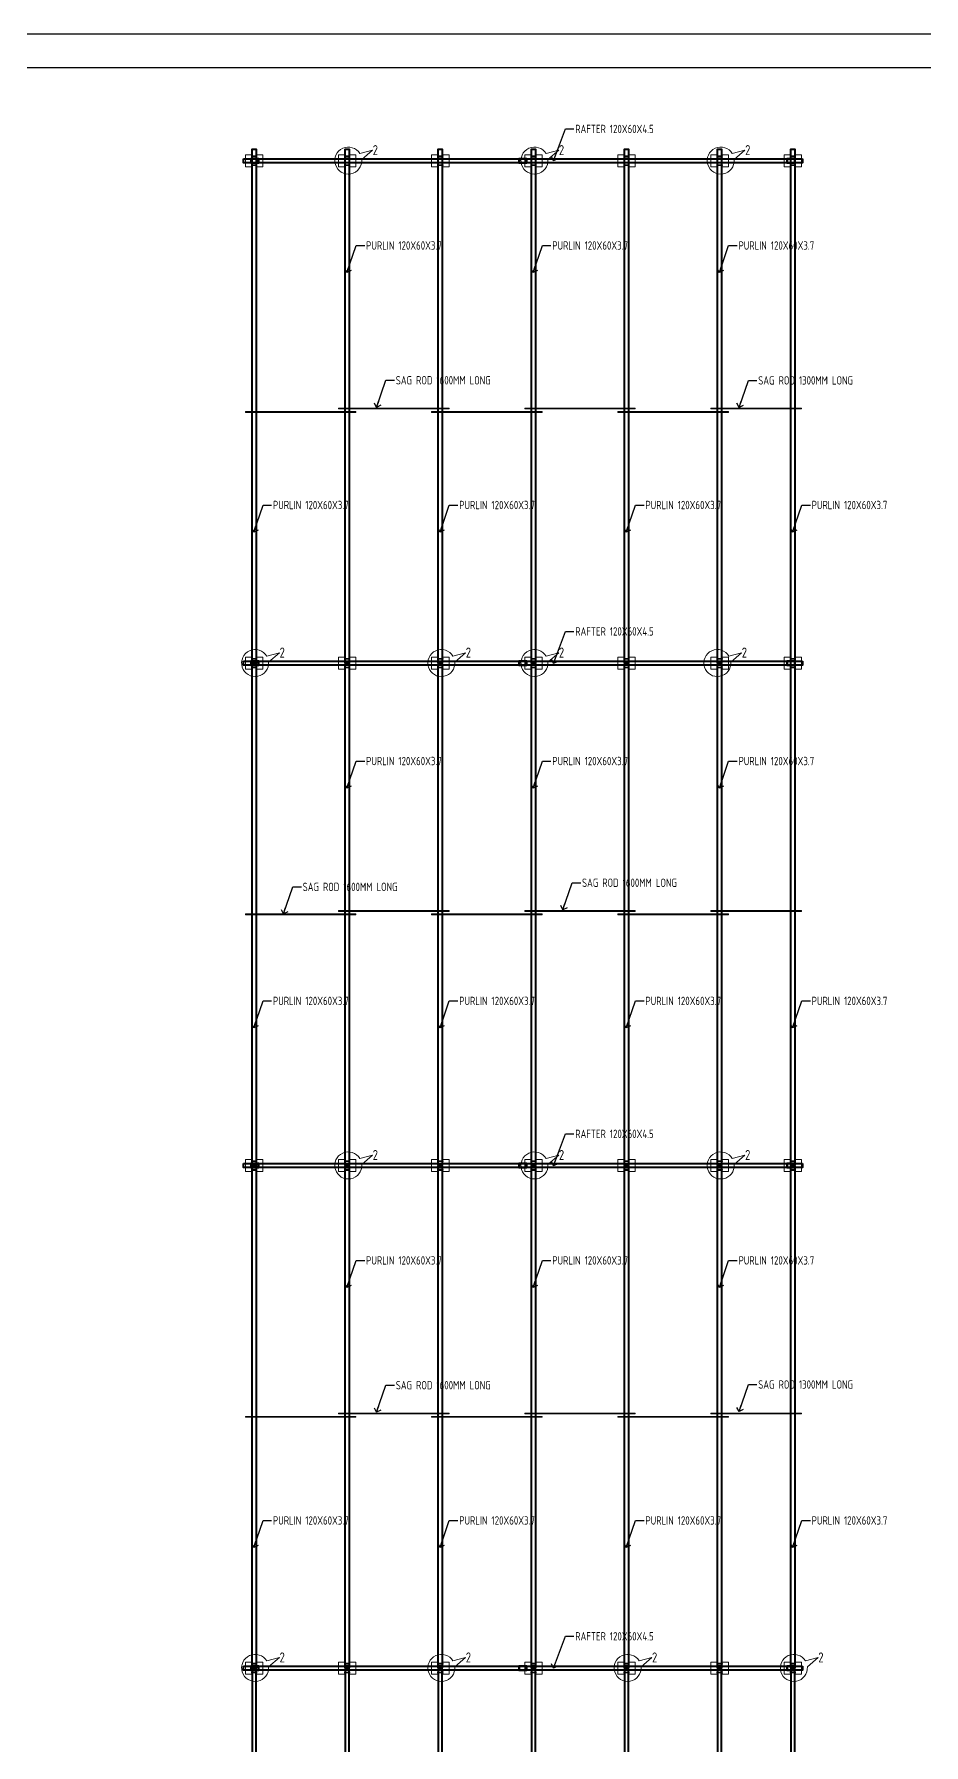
# Model space of a CAD drawing. Header units: millimetres. Extents: x 3470347 to 5996549, y -3470518 to 17149644.
# Drawn here: x 4261065 to 4274340, y 6962905 to 6988439 of the extents above; entities that cross this region are included whole.
import ezdxf

# ---------------------------------------------------------------- set-up
doc = ezdxf.new("R2010")
doc.units = ezdxf.units.MM
doc.header["$MEASUREMENT"] = 0
doc.layers.get('0').update_dxf_attribs({"linetype": 'CONTINUOUS', "lineweight": 25})
for name, color, linetype, lineweight in [('channnel', 2, 'CONTINUOUS', 15), ('rRCC 1', 3, 'CONTINUOUS', 25), ('rSHEET', 2, 'CONTINUOUS', 30), ('rTEXT 5', 6, 'CONTINUOUS', 40)]:
    doc.layers.add(name, color=color, linetype=linetype, lineweight=lineweight)
doc.styles.add('DIM', font='geniso.shx', dxfattribs={"width": 0.85})
doc.dimstyles.new('ST-100', dxfattribs={"dimscale": 100, "dimtxt": 7, "dimasz": 5, "dimexe": 0.18, "dimexo": 0.0625, "dimgap": 0.2, "dimtad": 0, "dimdec": 0, "dimzin": 0, "dimdsep": 46, "dimtxsty": 'DIM', "dimblk": 'OPEN90', "dimcen": 0.09, "dimclrd": 256, "dimclrt": 7, "dimadec": 0, "dimazin": 0, "dimtfac": 1, "dimtdec": 0, "dimtofl": 0, "dimtmove": 0, "dimatfit": 3, "dimldrblk": 'OPEN90', "dimfxl": 1, "dimtolj": 1, "dimtzin": 0, "dimlwd": -1, "dimarcsym": 0})

# ---------------------------------------------------------------- blocks, each defined once
blk = doc.blocks.new('IS')
at = {"layer": 'channnel', "color": 7, "linetype": 'ByBlock'}
for p, q in [((100, -15), (90, -15)), ((100, -25), (90, -25)), ((100, -35), (90, -35)), ((100, -50), (90, -50)), ((100, -60), (90, -60)), ((100, -70), (90, -70)), ((100, -110), (90, -110)), ((100, -120), (90, -120)), ((100, -130), (90, -130)), ((100, -145), (90, -145)), ((100, -155), (90, -155)), ((100, -165), (90, -165)), ((100, -19), (160, -19)), ((100, -31), (160, -31)), ((100, -54), (160, -54)), ((100, -66), (160, -66)), ((100, -114), (160, -114)), ((100, -126), (160, -126)), ((100, -149), (160, -149)), ((100, -161), (160, -161)), ((160, -15), (170, -15)), ((160, -25), (170, -25)), ((160, -35), (170, -35)), ((160, -50), (170, -50)), ((160, -60), (170, -60)), ((160, -70), (170, -70)), ((160, -110), (170, -110)), ((160, -120), (170, -120)), ((160, -130), (170, -130)), ((160, -145), (170, -145)), ((160, -155), (170, -155)), ((160, -165), (170, -165))]:
    blk.add_line(p, q, dxfattribs=at)
for points in [[(0, -180), (100, -180), (100, 0), (0, 0)], [(260, -180), (160, -180), (160, 0), (260, 0)]]:
    blk.add_lwpolyline(points, close=True, dxfattribs=at)
for centre, start, end in [((115, -20), 168.5788, 191.4212), ((115, -30), 168.5788, 191.4212), ((115, -55), 168.5788, 191.4212), ((115, -65), 168.5788, 191.4212), ((115, -115), 168.5788, 191.4212), ((115, -125), 168.5788, 191.4212), ((115, -150), 168.5788, 191.4212), ((115, -160), 168.5788, 191.4212), ((145, -20), 348.5788, 11.4212), ((145, -30), 348.5788, 11.4212), ((145, -55), 348.5788, 11.4212), ((145, -65), 348.5788, 11.4212), ((145, -115), 348.5788, 11.4212), ((145, -125), 348.5788, 11.4212), ((145, -150), 348.5788, 11.4212), ((145, -160), 348.5788, 11.4212)]:
    blk.add_arc(centre, 25.3, start, end, dxfattribs=at)
blk = doc.blocks.new('_Open90')
at = {"color": 0, "linetype": 'ByBlock', "lineweight": -2}
for p, q in [((0, 0), (-1, 0)), ((-0.5, 0.5), (0, 0)), ((0, 0), (-0.5, -0.5))]:
    blk.add_line(p, q, dxfattribs=at)

msp = doc.modelspace()

# ---------------------------------------------------------------- hatches: boundary and pattern name
at = {"layer": 'rRCC 1', "true_color": 0x2776bb}
h = msp.add_hatch(color=152, dxfattribs=at)
h.dxf.hatch_style = 1
h.paths.add_polyline_path([(4264418.44, 6986580.77), (4264298.44, 6986580.77), (4264298.44, 6986520.77), (4264418.44, 6986520.77)])
h.paths.add_polyline_path([(4264413.94, 6986576.27), (4264413.94, 6986525.27), (4264302.94, 6986525.27), (4264302.94, 6986576.27)], flags=16)
h = msp.add_hatch(color=152, dxfattribs=at)
h.dxf.hatch_style = 1
h.paths.add_polyline_path([(4268418.44, 6986580.77), (4268298.44, 6986580.77), (4268298.44, 6986520.77), (4268418.44, 6986520.77)])
h.paths.add_polyline_path([(4268413.94, 6986576.27), (4268413.94, 6986525.27), (4268302.94, 6986525.27), (4268302.94, 6986576.27)], flags=16)
h = msp.add_hatch(color=152, dxfattribs=at)
h.dxf.hatch_style = 1
h.paths.add_polyline_path([(4272418.44, 6986580.77), (4272298.44, 6986580.77), (4272298.44, 6986520.77), (4272418.44, 6986520.77)])
h.paths.add_polyline_path([(4272413.94, 6986576.27), (4272413.94, 6986525.27), (4272302.94, 6986525.27), (4272302.94, 6986576.27)], flags=16)
at = {"layer": 'rRCC 1', "true_color": 0x2776bb, "transparency": 33554559}
h = msp.add_hatch(color=152, dxfattribs=at)
h.dxf.hatch_style = 1
h.paths.add_polyline_path([(4264298.44, 6979080.77), (4264298.44, 6979020.77), (4264418.44, 6979020.77), (4264418.44, 6979080.77)])
h.paths.add_polyline_path([(4264413.94, 6979076.27), (4264413.94, 6979025.27), (4264302.94, 6979025.27), (4264302.94, 6979076.27)], flags=16)
h = msp.add_hatch(color=152, dxfattribs=at)
h.dxf.hatch_style = 1
h.paths.add_polyline_path([(4268298.44, 6979080.77), (4268298.44, 6979020.77), (4268418.44, 6979020.77), (4268418.44, 6979080.77)])
h.paths.add_polyline_path([(4268413.94, 6979076.27), (4268413.94, 6979025.27), (4268302.94, 6979025.27), (4268302.94, 6979076.27)], flags=16)
h = msp.add_hatch(color=152, dxfattribs=at)
h.dxf.hatch_style = 1
h.paths.add_polyline_path([(4272298.44, 6979080.77), (4272298.44, 6979020.77), (4272418.44, 6979020.77), (4272418.44, 6979080.77)])
h.paths.add_polyline_path([(4272413.94, 6979076.27), (4272413.94, 6979025.27), (4272302.94, 6979025.27), (4272302.94, 6979076.27)], flags=16)
h = msp.add_hatch(color=152, dxfattribs=at)
h.dxf.hatch_style = 1
h.paths.add_polyline_path([(4264298.44, 6971580.77), (4264298.44, 6971520.77), (4264418.44, 6971520.77), (4264418.44, 6971580.77)])
h.paths.add_polyline_path([(4264413.94, 6971576.27), (4264413.94, 6971525.27), (4264302.94, 6971525.27), (4264302.94, 6971576.27)], flags=16)
h = msp.add_hatch(color=152, dxfattribs=at)
h.dxf.hatch_style = 1
h.paths.add_polyline_path([(4268298.44, 6971580.77), (4268298.44, 6971520.77), (4268418.44, 6971520.77), (4268418.44, 6971580.77)])
h.paths.add_polyline_path([(4268413.94, 6971576.27), (4268413.94, 6971525.27), (4268302.94, 6971525.27), (4268302.94, 6971576.27)], flags=16)
h = msp.add_hatch(color=152, dxfattribs=at)
h.dxf.hatch_style = 1
h.paths.add_polyline_path([(4272298.44, 6971580.77), (4272298.44, 6971520.77), (4272418.44, 6971520.77), (4272418.44, 6971580.77)])
h.paths.add_polyline_path([(4272413.94, 6971576.27), (4272413.94, 6971525.27), (4272302.94, 6971525.27), (4272302.94, 6971576.27)], flags=16)
h = msp.add_hatch(color=152, dxfattribs=at)
h.dxf.hatch_style = 1
h.paths.add_polyline_path([(4264298.44, 6964080.77), (4264298.44, 6964020.77), (4264418.44, 6964020.77), (4264418.44, 6964080.77)])
h.paths.add_polyline_path([(4264413.94, 6964076.27), (4264413.94, 6964025.27), (4264302.94, 6964025.27), (4264302.94, 6964076.27)], flags=16)
h = msp.add_hatch(color=152, dxfattribs=at)
h.dxf.hatch_style = 1
h.paths.add_polyline_path([(4268298.44, 6964080.77), (4268298.44, 6964020.77), (4268418.44, 6964020.77), (4268418.44, 6964080.77)])
h.paths.add_polyline_path([(4268413.94, 6964076.27), (4268413.94, 6964025.27), (4268302.94, 6964025.27), (4268302.94, 6964076.27)], flags=16)
h = msp.add_hatch(color=152, dxfattribs=at)
h.dxf.hatch_style = 1
h.paths.add_polyline_path([(4272298.44, 6964080.77), (4272298.44, 6964020.77), (4272418.44, 6964020.77), (4272418.44, 6964080.77)])
h.paths.add_polyline_path([(4272413.94, 6964076.27), (4272413.94, 6964025.27), (4272302.94, 6964025.27), (4272302.94, 6964076.27)], flags=16)

# ---------------------------------------------------------------- linework, layer by layer
at = {"layer": 'channnel', "color": 7, "linetype": 'ByBlock'}
for points in [[(4265953.27, 6986567.35), (4266114.06, 6986706.21), (4265925.17, 6986656.58, 8.51755359), (4265953.27, 6986567.35)], [(4268732.28, 6986567.35), (4268893.07, 6986706.21), (4268704.18, 6986656.58, 8.51755359), (4268732.28, 6986567.35)], [(4271511.29, 6986567.35), (4271672.07, 6986706.21), (4271483.18, 6986656.58, 8.51755359), (4271511.29, 6986567.35)], [(4264563.77, 6979067.35), (4264724.56, 6979206.21), (4264535.67, 6979156.58, 8.51755359), (4264563.77, 6979067.35)], [(4267342.78, 6979067.35), (4267503.57, 6979206.21), (4267314.67, 6979156.58, 8.51755359), (4267342.78, 6979067.35)], [(4268732.28, 6979067.35), (4268893.07, 6979206.21), (4268704.18, 6979156.58, 8.51755359), (4268732.28, 6979067.35)], [(4271461.29, 6979067.35), (4271622.07, 6979206.21), (4271433.18, 6979156.58, 8.51755359), (4271461.29, 6979067.35)], [(4265953.27, 6971567.35), (4266114.06, 6971706.21), (4265925.17, 6971656.58, 8.51755359), (4265953.27, 6971567.35)], [(4268732.28, 6971567.35), (4268893.07, 6971706.21), (4268704.18, 6971656.58, 8.51755359), (4268732.28, 6971567.35)], [(4271511.29, 6971567.35), (4271672.07, 6971706.21), (4271483.18, 6971656.58, 8.51755359), (4271511.29, 6971567.35)], [(4264563.77, 6964067.35), (4264724.56, 6964206.21), (4264535.67, 6964156.58, 8.51755359), (4264563.77, 6964067.35)], [(4267342.78, 6964067.35), (4267503.57, 6964206.21), (4267314.67, 6964156.58, 8.51755359), (4267342.78, 6964067.35)], [(4270121.78, 6964067.35), (4270282.57, 6964206.21), (4270093.68, 6964156.58, 8.51755359), (4270121.78, 6964067.35)], [(4272603.04, 6964067.35), (4272763.83, 6964206.21), (4272574.93, 6964156.58, 8.51755359), (4272603.04, 6964067.35)]]:
    msp.add_lwpolyline(points, format="xyb", dxfattribs=at)
at = {"layer": 'channnel', "color": 4, "linetype": 'ByBlock'}
for points in [[(4264216.59, 6982794.77), (4265866.09, 6982794.77), (4265866.09, 6982806.77), (4264216.59, 6982806.77)], [(4265606.09, 6982844.77), (4267255.59, 6982844.77), (4267255.59, 6982856.77), (4265606.09, 6982856.77)], [(4266995.59, 6982794.77), (4268645.09, 6982794.77), (4268645.09, 6982806.77), (4266995.59, 6982806.77)], [(4268385.09, 6982844.77), (4270034.6, 6982844.77), (4270034.6, 6982856.77), (4268385.09, 6982856.77)], [(4269774.6, 6982794.77), (4271424.1, 6982794.77), (4271424.1, 6982806.77), (4269774.6, 6982806.77)], [(4271164.1, 6982844.77), (4272515.6, 6982844.77), (4272515.6, 6982856.77), (4271164.1, 6982856.77)], [(4264216.59, 6975294.77), (4265866.09, 6975294.77), (4265866.09, 6975306.77), (4264216.59, 6975306.77)], [(4265606.09, 6975344.77), (4267255.59, 6975344.77), (4267255.59, 6975356.77), (4265606.09, 6975356.77)], [(4266995.59, 6975294.77), (4268645.09, 6975294.77), (4268645.09, 6975306.77), (4266995.59, 6975306.77)], [(4268385.09, 6975344.77), (4270034.6, 6975344.77), (4270034.6, 6975356.77), (4268385.09, 6975356.77)], [(4269774.6, 6975294.77), (4271424.1, 6975294.77), (4271424.1, 6975306.77), (4269774.6, 6975306.77)], [(4271164.1, 6975344.77), (4272515.6, 6975344.77), (4272515.6, 6975356.77), (4271164.1, 6975356.77)], [(4264216.59, 6967794.77), (4265866.09, 6967794.77), (4265866.09, 6967806.77), (4264216.59, 6967806.77)], [(4265606.09, 6967844.77), (4267255.59, 6967844.77), (4267255.59, 6967856.77), (4265606.09, 6967856.77)], [(4266995.59, 6967794.77), (4268645.09, 6967794.77), (4268645.09, 6967806.77), (4266995.59, 6967806.77)], [(4268385.09, 6967844.77), (4270034.6, 6967844.77), (4270034.6, 6967856.77), (4268385.09, 6967856.77)], [(4269774.6, 6967794.77), (4271424.1, 6967794.77), (4271424.1, 6967806.77), (4269774.6, 6967806.77)], [(4271164.1, 6967844.77), (4272515.6, 6967844.77), (4272515.6, 6967856.77), (4271164.1, 6967856.77)]]:
    msp.add_lwpolyline(points, close=True, dxfattribs=at)
at = {"layer": 'rSHEET'}
msp.add_lwpolyline([(4247790.22, 6988439.16), (4247790.22, 6935570.49), (4285172.15, 6935570.49), (4285172.15, 6988439.16)], close=True, dxfattribs=at)
msp.add_lwpolyline([(4248292.78, 6987558.02), (4248292.78, 6936451.63, 0.41421356), (4248670.42, 6936074), (4284291.94, 6936074, 0.41421356), (4284669.58, 6936451.63), (4284669.58, 6987558.02, 0.41421356), (4284291.94, 6987935.65), (4248670.42, 6987935.65, 0.41421356)], format="xyb", close=True, dxfattribs=at)
at = {"layer": 'rTEXT 5', "color": 3}
for p, q in [((4264186.01, 6986580.77), (4272530.21, 6986580.77)), ((4264186.01, 6979080.77), (4272530.21, 6979080.77)), ((4264186.01, 6971580.77), (4272530.21, 6971580.77)), ((4264186.01, 6964080.77), (4272530.21, 6964080.77))]:
    msp.add_line(p, q, dxfattribs=at)
for points in [[(4272530.21, 6986580.77), (4272530.21, 6986520.77), (4264186.01, 6986520.77), (4264186.01, 6986580.77)], [(4272530.21, 6979080.77), (4272530.21, 6979020.77), (4264186.01, 6979020.77), (4264186.01, 6979080.77)], [(4272530.21, 6971580.77), (4272530.21, 6971520.77), (4264186.01, 6971520.77), (4264186.01, 6971580.77)], [(4272530.21, 6964080.77), (4272530.21, 6964020.77), (4264186.01, 6964020.77), (4264186.01, 6964080.77)]]:
    msp.add_lwpolyline(points, dxfattribs=at)
at = {"layer": 'rTEXT 5'}
for points in [[(4264298.44, 6986520.77), (4264418.44, 6986520.77), (4264418.44, 6986580.77), (4264298.44, 6986580.77)], [(4264302.94, 6986525.27), (4264413.94, 6986525.27), (4264413.94, 6986576.27), (4264302.94, 6986576.27)], [(4264316.59, 6979055.77), (4264316.59, 6986723.2), (4264376.59, 6986723.2), (4264376.59, 6979055.77)], [(4265706.09, 6979055.77), (4265706.09, 6986723.2), (4265766.09, 6986723.2), (4265766.09, 6979055.77)], [(4267095.59, 6979055.77), (4267095.59, 6986723.2), (4267155.59, 6986723.2), (4267155.59, 6979055.77)], [(4268298.44, 6986520.77), (4268418.44, 6986520.77), (4268418.44, 6986580.77), (4268298.44, 6986580.77)], [(4268302.94, 6986525.27), (4268413.94, 6986525.27), (4268413.94, 6986576.27), (4268302.94, 6986576.27)], [(4268485.09, 6979055.77), (4268485.09, 6986723.2), (4268545.09, 6986723.2), (4268545.09, 6979055.77)], [(4269874.6, 6979055.77), (4269874.6, 6986723.2), (4269934.6, 6986723.2), (4269934.6, 6979055.77)], [(4271264.1, 6979055.77), (4271264.1, 6986723.2), (4271324.1, 6986723.2), (4271324.1, 6979055.77)], [(4272298.44, 6986520.77), (4272418.44, 6986520.77), (4272418.44, 6986580.77), (4272298.44, 6986580.77)], [(4272302.94, 6986525.27), (4272413.94, 6986525.27), (4272413.94, 6986576.27), (4272302.94, 6986576.27)], [(4264316.59, 6979045.77), (4264376.59, 6979045.77), (4264376.59, 6971555.77), (4264316.59, 6971555.77)], [(4265706.09, 6979045.77), (4265766.09, 6979045.77), (4265766.09, 6971555.77), (4265706.09, 6971555.77)], [(4267095.59, 6979045.77), (4267155.59, 6979045.77), (4267155.59, 6971555.77), (4267095.59, 6971555.77)], [(4268485.09, 6979045.77), (4268545.09, 6979045.77), (4268545.09, 6971555.77), (4268485.09, 6971555.77)], [(4269874.6, 6979045.77), (4269934.6, 6979045.77), (4269934.6, 6971555.77), (4269874.6, 6971555.77)], [(4271264.1, 6979045.77), (4271324.1, 6979045.77), (4271324.1, 6971555.77), (4271264.1, 6971555.77)]]:
    msp.add_lwpolyline(points, close=True, dxfattribs=at)
for points in [[(4272415.85, 6971555.77), (4272355.85, 6971555.77), (4272355.85, 6986723.2), (4272415.85, 6986723.2), (4272415.85, 6971555.77)], [(4264376.59, 6964055.77), (4264316.59, 6964055.77), (4264316.59, 6971545.77), (4264376.59, 6971545.77), (4264376.59, 6964055.77)], [(4265766.09, 6964055.77), (4265706.09, 6964055.77), (4265706.09, 6971545.77), (4265766.09, 6971545.77), (4265766.09, 6964055.77)], [(4267155.59, 6964055.77), (4267095.59, 6964055.77), (4267095.59, 6971545.77), (4267155.59, 6971545.77), (4267155.59, 6964055.77)], [(4268545.09, 6964055.77), (4268485.09, 6964055.77), (4268485.09, 6971545.77), (4268545.09, 6971545.77), (4268545.09, 6964055.77)], [(4269934.6, 6964055.77), (4269874.6, 6964055.77), (4269874.6, 6971545.77), (4269934.6, 6971545.77), (4269934.6, 6964055.77)], [(4271324.1, 6964055.77), (4271264.1, 6964055.77), (4271264.1, 6971545.77), (4271324.1, 6971545.77), (4271324.1, 6964055.77)], [(4272415.85, 6964055.77), (4272355.85, 6964055.77), (4272355.85, 6971545.77), (4272415.85, 6971545.77), (4272415.85, 6964055.77)], [(4264376.59, 6956555.77), (4264376.59, 6964045.77), (4264316.59, 6964045.77), (4264316.59, 6956555.77), (4264376.59, 6956555.77)], [(4265766.09, 6956555.77), (4265766.09, 6964045.77), (4265706.09, 6964045.77), (4265706.09, 6956555.77), (4265766.09, 6956555.77)], [(4267155.59, 6956555.77), (4267155.59, 6964045.77), (4267095.59, 6964045.77), (4267095.59, 6956555.77), (4267155.59, 6956555.77)], [(4268545.09, 6956555.77), (4268545.09, 6964045.77), (4268485.09, 6964045.77), (4268485.09, 6956555.77), (4268545.09, 6956555.77)], [(4269934.6, 6956555.77), (4269934.6, 6964045.77), (4269874.6, 6964045.77), (4269874.6, 6956555.77), (4269934.6, 6956555.77)], [(4271324.1, 6956555.77), (4271324.1, 6964045.77), (4271264.1, 6964045.77), (4271264.1, 6956555.77), (4271324.1, 6956555.77)], [(4272415.85, 6956555.77), (4272415.85, 6964045.77), (4272355.85, 6964045.77), (4272355.85, 6956555.77), (4272415.85, 6956555.77)]]:
    msp.add_lwpolyline(points, dxfattribs=at)
at = {"layer": 'rTEXT 5', "transparency": 33554559}
for points in [[(4264298.44, 6979020.77), (4264418.44, 6979020.77), (4264418.44, 6979080.77), (4264298.44, 6979080.77)], [(4264302.94, 6979025.27), (4264413.94, 6979025.27), (4264413.94, 6979076.27), (4264302.94, 6979076.27)], [(4268298.44, 6979020.77), (4268418.44, 6979020.77), (4268418.44, 6979080.77), (4268298.44, 6979080.77)], [(4268302.94, 6979025.27), (4268413.94, 6979025.27), (4268413.94, 6979076.27), (4268302.94, 6979076.27)], [(4272298.44, 6979020.77), (4272418.44, 6979020.77), (4272418.44, 6979080.77), (4272298.44, 6979080.77)], [(4272302.94, 6979025.27), (4272413.94, 6979025.27), (4272413.94, 6979076.27), (4272302.94, 6979076.27)], [(4264298.44, 6971520.77), (4264418.44, 6971520.77), (4264418.44, 6971580.77), (4264298.44, 6971580.77)], [(4264302.94, 6971525.27), (4264413.94, 6971525.27), (4264413.94, 6971576.27), (4264302.94, 6971576.27)], [(4268298.44, 6971520.77), (4268418.44, 6971520.77), (4268418.44, 6971580.77), (4268298.44, 6971580.77)], [(4268302.94, 6971525.27), (4268413.94, 6971525.27), (4268413.94, 6971576.27), (4268302.94, 6971576.27)], [(4272298.44, 6971520.77), (4272418.44, 6971520.77), (4272418.44, 6971580.77), (4272298.44, 6971580.77)], [(4272302.94, 6971525.27), (4272413.94, 6971525.27), (4272413.94, 6971576.27), (4272302.94, 6971576.27)], [(4264298.44, 6964020.77), (4264418.44, 6964020.77), (4264418.44, 6964080.77), (4264298.44, 6964080.77)], [(4264302.94, 6964025.27), (4264413.94, 6964025.27), (4264413.94, 6964076.27), (4264302.94, 6964076.27)], [(4268298.44, 6964020.77), (4268418.44, 6964020.77), (4268418.44, 6964080.77), (4268298.44, 6964080.77)], [(4268302.94, 6964025.27), (4268413.94, 6964025.27), (4268413.94, 6964076.27), (4268302.94, 6964076.27)], [(4272298.44, 6964020.77), (4272418.44, 6964020.77), (4272418.44, 6964080.77), (4272298.44, 6964080.77)], [(4272302.94, 6964025.27), (4272413.94, 6964025.27), (4272413.94, 6964076.27), (4272302.94, 6964076.27)]]:
    msp.add_lwpolyline(points, close=True, dxfattribs=at)

# ---------------------------------------------------------------- block references
at = {"layer": 'channnel', "color": 7, "linetype": 'ByBlock'}
for p in [(4264216.59, 6986640.77), (4265606.09, 6986640.77), (4266995.59, 6986640.77), (4268385.09, 6986640.77), (4269774.6, 6986640.77), (4271164.1, 6986640.77), (4272255.85, 6986640.77), (4264216.59, 6979140.77), (4265606.09, 6979140.77), (4266995.59, 6979140.77), (4268385.09, 6979140.77), (4269774.6, 6979140.77), (4271164.1, 6979140.77), (4272255.85, 6979140.77), (4264216.59, 6971640.77), (4265606.09, 6971640.77), (4266995.59, 6971640.77), (4268385.09, 6971640.77), (4269774.6, 6971640.77), (4271164.1, 6971640.77), (4272255.85, 6971640.77), (4264216.59, 6964140.77), (4265606.09, 6964140.77), (4266995.59, 6964140.77), (4268385.09, 6964140.77), (4269774.6, 6964140.77), (4271164.1, 6964140.77), (4272255.85, 6964140.77)]:
    msp.add_blockref('IS', p, dxfattribs=at)

# ---------------------------------------------------------------- texts
at = {"layer": 'rRCC 1', "color": 7, "attachment_point": 4, "style": 'DIM'}
for s, insert, char_height, line_spacing_factor in [('\\A1;RAFTER 120X60X4.5', (4269139.24, 6987024.6), 125, 0.8), ('\\A1;2', (4266116.17, 6986709.12), 150, 0.7), ('\\A1;2', (4268895.18, 6986709.12), 150, 0.7), ('\\A1;2', (4271674.18, 6986709.12), 150, 0.7), ('\\A1;PURLIN 120X60X3.7', (4266017.78, 6985285.38), 125, 0.8), ('\\A1;PURLIN 120X60X3.7', (4268796.79, 6985285.38), 125, 0.8), ('\\A1;PURLIN 120X60X3.7', (4271575.79, 6985285.38), 125, 0.8), ('\\A1;SAG ROD 1600MM LONG', (4266461.02, 6983273.32), 125, 0.8), ('\\A1;SAG ROD 1300MM LONG', (4271870.03, 6983271.61), 125, 0.8), ('\\A1;PURLIN 120X60X3.7', (4264628.28, 6981411.65), 125, 0.8), ('\\A1;PURLIN 120X60X3.7', (4267407.28, 6981411.65), 125, 0.8), ('\\A1;PURLIN 120X60X3.7', (4270186.29, 6981411.65), 125, 0.8), ('\\A1;PURLIN 120X60X3.7', (4272667.54, 6981411.65), 125, 0.8), ('\\A1;RAFTER 120X60X4.5', (4269139.24, 6979524.6), 125, 0.8), ('\\A1;2', (4264726.67, 6979209.12), 150, 0.7), ('\\A1;2', (4267505.68, 6979209.12), 150, 0.7), ('\\A1;2', (4268895.18, 6979209.12), 150, 0.7), ('\\A1;2', (4271624.18, 6979209.12), 150, 0.7), ('\\A1;PURLIN 120X60X3.7', (4266017.78, 6977589.8), 125, 0.8), ('\\A1;PURLIN 120X60X3.7', (4268796.79, 6977589.8), 125, 0.8), ('\\A1;PURLIN 120X60X3.7', (4271575.79, 6977589.8), 125, 0.8), ('\\A1;SAG ROD 1600MM LONG', (4269240.03, 6975773.32), 125, 0.8), ('\\A1;SAG ROD 1600MM LONG', (4265071.52, 6975711.32), 125, 0.8), ('\\A1;PURLIN 120X60X3.7', (4264628.28, 6974009.54), 125, 0.8), ('\\A1;PURLIN 120X60X3.7', (4267407.28, 6974009.54), 125, 0.8), ('\\A1;PURLIN 120X60X3.7', (4270186.29, 6974009.54), 125, 0.8), ('\\A1;PURLIN 120X60X3.7', (4272667.54, 6974009.54), 125, 0.8), ('\\A1;RAFTER 120X60X4.5', (4269139.24, 6972024.6), 125, 0.8), ('\\A1;2', (4266116.17, 6971709.12), 150, 0.7), ('\\A1;2', (4268895.18, 6971709.12), 150, 0.7), ('\\A1;2', (4271674.18, 6971709.12), 150, 0.7), ('\\A1;PURLIN 120X60X3.7', (4266017.78, 6970135.81), 125, 0.8), ('\\A1;PURLIN 120X60X3.7', (4268796.79, 6970135.81), 125, 0.8), ('\\A1;PURLIN 120X60X3.7', (4271575.79, 6970135.81), 125, 0.8), ('\\A1;SAG ROD 1600MM LONG', (4266461.02, 6968273.32), 125, 0.8), ('\\A1;SAG ROD 1300MM LONG', (4271870.03, 6968283.61), 125, 0.8), ('\\A1;PURLIN 120X60X3.7', (4264628.28, 6966254.11), 125, 0.8), ('\\A1;PURLIN 120X60X3.7', (4267407.28, 6966254.11), 125, 0.8), ('\\A1;PURLIN 120X60X3.7', (4270186.29, 6966254.11), 125, 0.8), ('\\A1;PURLIN 120X60X3.7', (4272667.54, 6966254.11), 125, 0.8), ('\\A1;RAFTER 120X60X4.5', (4269139.24, 6964524.6), 125, 0.8), ('\\A1;2', (4264726.67, 6964209.12), 150, 0.7), ('\\A1;2', (4267505.68, 6964209.12), 150, 0.7), ('\\A1;2', (4270284.68, 6964209.12), 150, 0.7), ('\\A1;2', (4272765.94, 6964209.12), 150, 0.7)]:
    msp.add_mtext(s, dxfattribs=dict(at, insert=insert, char_height=char_height, line_spacing_factor=line_spacing_factor))

# ---------------------------------------------------------------- leaders
at = {"layer": 'rRCC 1', "annotation_type": 0, "has_hookline": 1, "hookline_direction": 0}
for points, text_width in [([(4268816.73, 6986547.91), (4268991.79, 6987024.6), (4269119.24, 6987024.6)], 1243.12), ([(4265731.36, 6984880.83), (4265870.34, 6985285.38), (4265997.78, 6985285.38)], 1179.38), ([(4268510.36, 6984880.83), (4268649.34, 6985285.38), (4268776.79, 6985285.38)], 1179.38), ([(4271289.37, 6984880.83), (4271428.35, 6985285.38), (4271555.79, 6985285.38)], 1179.38), ([(4266174.6, 6982868.77), (4266313.58, 6983273.32), (4266441.02, 6983273.32)], 1413.12), ([(4271583.61, 6982867.06), (4271722.59, 6983271.61), (4271850.03, 6983271.61)], 1413.12), ([(4264341.85, 6981007.1), (4264480.84, 6981411.65), (4264608.28, 6981411.65)], 1179.38), ([(4267120.86, 6981007.1), (4267259.84, 6981411.65), (4267387.28, 6981411.65)], 1179.38), ([(4269899.86, 6981007.1), (4270038.85, 6981411.65), (4270166.29, 6981411.65)], 1179.38), ([(4272381.12, 6981007.1), (4272520.1, 6981411.65), (4272647.54, 6981411.65)], 1179.38), ([(4268816.73, 6979047.91), (4268991.79, 6979524.6), (4269119.24, 6979524.6)], 1243.12), ([(4265731.36, 6977185.25), (4265870.34, 6977589.8), (4265997.78, 6977589.8)], 1179.38), ([(4268510.36, 6977185.25), (4268649.34, 6977589.8), (4268776.79, 6977589.8)], 1179.38), ([(4271289.37, 6977185.25), (4271428.35, 6977589.8), (4271555.79, 6977589.8)], 1179.38), ([(4264785.09, 6975306.77), (4264924.08, 6975711.32), (4265051.52, 6975711.32)], 1413.12), ([(4268953.6, 6975368.77), (4269092.59, 6975773.32), (4269220.03, 6975773.32)], 1413.12), ([(4264341.85, 6973604.99), (4264480.84, 6974009.54), (4264608.28, 6974009.54)], 1179.38), ([(4267120.86, 6973604.99), (4267259.84, 6974009.54), (4267387.28, 6974009.54)], 1179.38), ([(4269899.86, 6973604.99), (4270038.85, 6974009.54), (4270166.29, 6974009.54)], 1179.38), ([(4272381.12, 6973604.99), (4272520.1, 6974009.54), (4272647.54, 6974009.54)], 1179.38), ([(4268816.73, 6971547.91), (4268991.79, 6972024.6), (4269119.24, 6972024.6)], 1243.12), ([(4265731.36, 6969731.26), (4265870.34, 6970135.81), (4265997.78, 6970135.81)], 1179.38), ([(4268510.36, 6969731.26), (4268649.34, 6970135.81), (4268776.79, 6970135.81)], 1179.38), ([(4271289.37, 6969731.26), (4271428.35, 6970135.81), (4271555.79, 6970135.81)], 1179.38), ([(4266174.6, 6967868.77), (4266313.58, 6968273.32), (4266441.02, 6968273.32)], 1413.12), ([(4271583.61, 6967879.06), (4271722.59, 6968283.61), (4271850.03, 6968283.61)], 1413.12), ([(4264341.85, 6965849.56), (4264480.84, 6966254.11), (4264608.28, 6966254.11)], 1179.38), ([(4267120.86, 6965849.56), (4267259.84, 6966254.11), (4267387.28, 6966254.11)], 1179.38), ([(4269899.86, 6965849.56), (4270038.85, 6966254.11), (4270166.29, 6966254.11)], 1179.38), ([(4272381.12, 6965849.56), (4272520.1, 6966254.11), (4272647.54, 6966254.11)], 1179.38), ([(4268816.73, 6964047.91), (4268991.79, 6964524.6), (4269119.24, 6964524.6)], 1243.12)]:
    msp.add_leader(points, dimstyle='ST-100', override={"dimasz": 1}, dxfattribs=dict(at, text_width=text_width))

doc.saveas('drawing.dxf')
